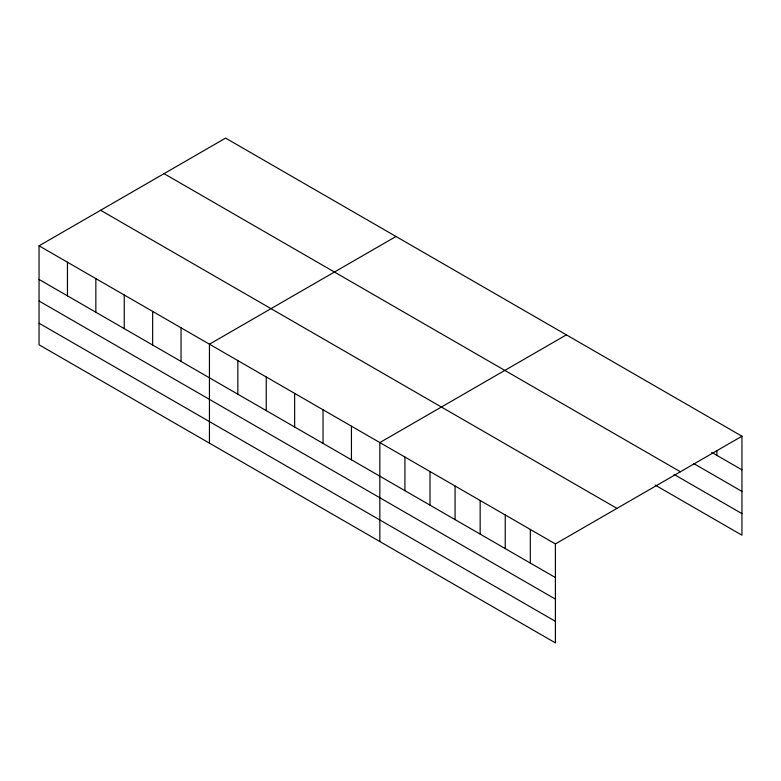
<?xml version="1.0" encoding="UTF-8"?>
<svg xmlns="http://www.w3.org/2000/svg" width="781" height="781" viewBox="0 0 781 781"><rect width="100%" height="100%" fill="white"/><g stroke="black" fill="none" stroke-linecap="round" stroke-linejoin="round"><path stroke-width="1.17" d="M555.398 599.115L555.398 543.927L39.05 245.82L39.05 344.782L555.398 642.89L555.398 599.115L39.05 301.007M655.22 485.108L741.95 535.18L741.95 436.218L225.602 138.11L39.05 245.82M395.996 236.487L209.445 344.196L209.445 443.159M566.391 334.864L379.839 442.573L379.839 541.536M555.398 543.927L741.95 436.218M711.647 452.345L741.95 469.85M693.879 463.65L741.95 491.405M164.039 173.655L680.388 471.763M674.023 474.409L741.95 513.625M100.612 210.274L616.961 508.382M39.05 279.442L555.398 577.549M39.05 323.217L555.398 621.325M716.87 450.559L716.87 455.362M530.319 529.45L530.319 563.072M505.239 514.972L505.239 548.594M480.159 500.484L480.159 534.116M455.079 486.007L455.079 519.638M429.999 471.529L429.999 505.151M404.919 457.051L404.919 490.673M351.44 426.172L351.44 459.794M323.041 409.781L323.041 443.403M294.642 393.38L294.642 427.012M266.243 376.989L266.243 410.611M237.844 360.588L237.844 394.22M181.046 327.795L181.046 361.427M152.646 311.404L152.646 345.026M124.247 295.003L124.247 328.635M95.848 278.612L95.848 312.234M67.449 262.211L67.449 295.843"/></g></svg>
